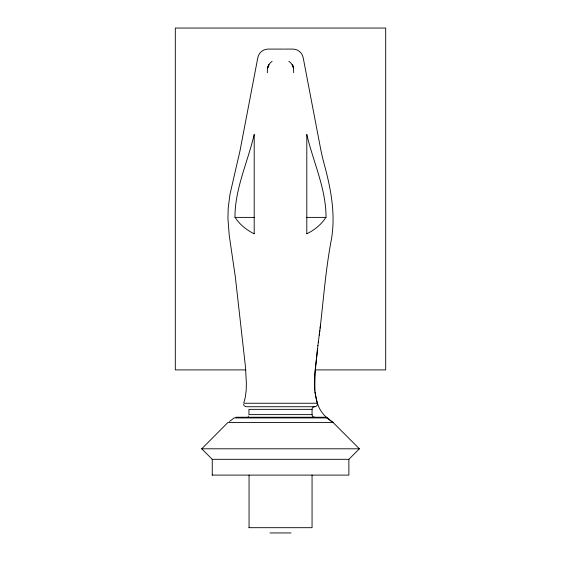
<?xml version="1.0" encoding="UTF-8"?>
<svg xmlns="http://www.w3.org/2000/svg" width="561" height="561" viewBox="0 0 561 561"><rect width="100%" height="100%" fill="white"/><g stroke="black" fill="none" stroke-linecap="round" stroke-linejoin="round"><path stroke-width="0.84" d="M317.491 348.774L315.03 373.444L314.798 390.154M320.597 324.377L319.244 335.141M320.121 328.234C323.452 299.609 325.646 270.837 330.815 242.45C336.432 215.024 330.632 187.311 323.318 160.832A434.614 434.614 0 0 1 320.983 150.692L303.171 57.608A10.519 10.519 0 0 0 292.842 49.088L283.586 49.088M317.905 345.492C316.18 365.982 310.633 387.967 319.097 407.644A33.898 33.898 0 0 0 324.588 415.603L333.094 422.503L359.391 448.8L348.872 459.319L212.128 459.319M317.877 345.73L318.346 342.049M319.84 330.478L318.262 342.687M267.583 67.923L268.803 64.796M248.172 416.472L248.516 416.052M229.526 421.458L234.063 417.924L326.937 417.924A42.461 42.461 0 0 0 333.101 422.489L227.906 422.503L201.736 448.8L212.254 459.319L212.254 475.097M282.905 49.088L268.158 49.088A10.519 10.519 0 0 0 257.829 57.608L240.017 150.692A434.614 434.614 0 0 1 237.682 160.832L229.912 194.646L228.194 208.229L227.934 218.46L229.253 235.585L235.311 276.755L245.473 366.915L246.377 383.24L246.202 390.154L245.395 396.844L243.74 403.24L317.245 403.24L314.931 391.844M254.203 217.388L234.968 217.388C234.884 188.58 247.801 162.024 254.203 134.402L254.203 233.706M306.797 217.388L326.032 217.388C326.116 188.58 313.199 162.024 306.797 134.402L306.797 233.706M245.872 369.909L175.312 369.909L175.312 28.05L385.688 28.05L385.688 369.909L315.128 369.909M246.237 406.725L314.77 406.725A2.63 2.63 0 0 0 317.26 403.24M314.686 406.725A2.63 2.63 0 0 0 312.056 409.355L248.951 409.355L248.944 414.614L312.049 414.614A2.63 2.63 0 0 0 314.686 417.244M235.823 417.244L325.177 417.244A2.63 2.63 0 0 1 326.937 417.924M201.609 448.8L359.391 448.8M212.128 475.097L348.872 475.097L348.872 459.319M248.944 527.691L312.056 527.691L312.056 475.097M269.981 532.95L291.019 532.95M245.669 406.662L244.091 405.624L243.614 404.397M292.197 64.796L293.13 67.166M312.056 409.355L312.056 414.614M293.648 72.706L293.648 70.125A10.519 10.519 0 0 0 288.887 61.324M267.352 72.706L267.352 70.125A10.519 10.519 0 0 1 272.113 61.324M249.056 475.097L249.056 527.691M325.878 217.345A58.211 39.158 0 0 1 306.874 233.776M254.126 233.776A58.211 39.158 0 0 1 235.122 217.345M292.449 64.627A9.095 8.149 69.8 0 1 293.712 67.881M267.828 67.965A9.123 7.637 -69.4 0 1 269.007 64.929"/></g></svg>
